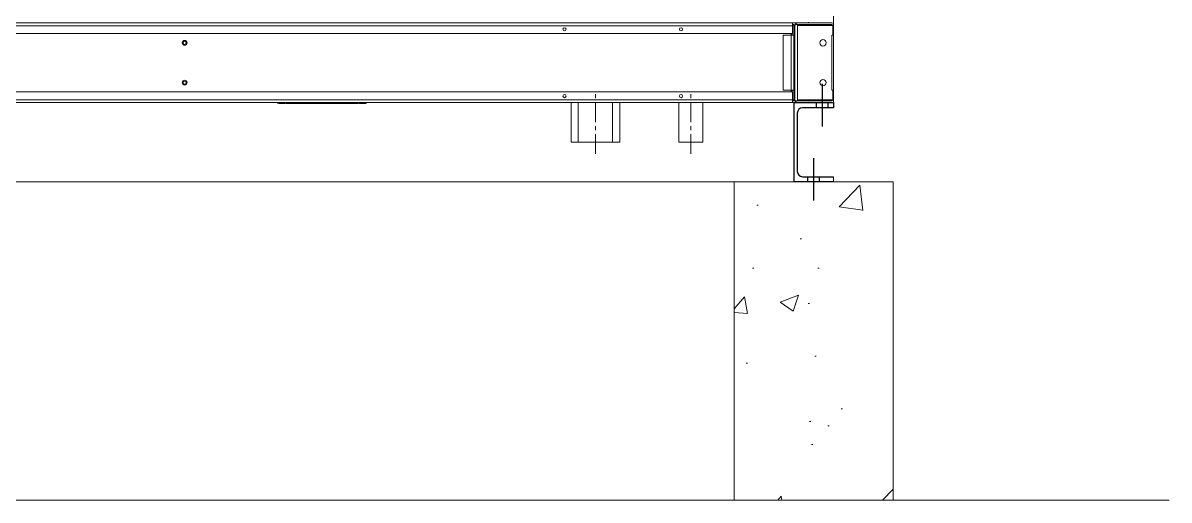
# Model space of a CAD drawing. Header units: millimetres. Extents: x -17070 to 48083, y -291348 to 45670.
# Drawn here: x 39357 to 41521, y 31707 to 32607 of the extents above; entities that cross this region are included whole.
import ezdxf

# ---------------------------------------------------------------- set-up
doc = ezdxf.new("R2010")
doc.units = ezdxf.units.MM
doc.linetypes.add('CENTER', pattern=[2, 1.25, -0.25, 0.25, -0.25])
doc.linetypes.add('CENTERX2', pattern=[4, 2.5, -0.5, 0.5, -0.5])
doc.layers.add('center', color=1, linetype='CENTER')
doc.layers.add('냉각탑_기초', color=23, linetype='Continuous')

# ---------------------------------------------------------------- blocks, each defined once
blk = doc.blocks.new('2')
at = {"color": 7, "lineweight": 20, "ltscale": 0.32425}
blk.add_line((40887.4, 33362.3), (40887.4, 32584.1), dxfattribs=at)
at = {"color": 7, "lineweight": 20, "ltscale": 0.000666667}
blk.add_line((40840.4, 32607.3), (40840.4, 32608.9), dxfattribs=at)
at = {"color": 7, "lineweight": 20}
for p, q in [((37355.2, 32607.3), (40819.5, 32607.3)), ((40809.8, 32602.1), (37365, 32602.1)), ((37365, 32587.3), (40809.8, 32587.3)), ((40809.8, 32477.3), (37365, 32477.3)), ((37365, 32462.5), (40809.8, 32462.5)), ((37365, 32457.3), (40809.8, 32457.3)), ((40483.8, 32382.3), (40391.8, 32382.3)), ((40640.3, 32382.3), (40595.3, 32382.3))]:
    blk.add_line(p, q, dxfattribs=at)
at = {"color": 7, "lineweight": 20, "ltscale": 0.001333}
for p, q in [((40807.2, 32584.1), (40807.2, 32587.3)), ((40809.2, 32587.3), (40809.2, 32584.1)), ((40807.2, 32477.3), (40807.2, 32480.5)), ((40812.4, 32480.5), (40809.2, 32480.5)), ((40809.2, 32480.5), (40809.2, 32477.3)), ((40887.4, 32480.5), (40886.2, 32480.5)), ((40886.2, 32480.5), (40886.2, 32477.3))]:
    blk.add_line(p, q, dxfattribs=at)
at = {"color": 7, "lineweight": 20, "ltscale": 0.002167}
for p, q in [((40809.8, 32607.3), (40809.8, 32602.1)), ((40807.2, 32584.1), (40812.4, 32584.1)), ((40887.4, 32584.1), (40884.2, 32584.1)), ((40807.2, 32480.5), (40812.4, 32480.5)), ((40809.8, 32457.3), (40809.8, 32462.5))]:
    blk.add_line(p, q, dxfattribs=at)
at = {"color": 7, "lineweight": 20, "ltscale": 0.001083}
for p, q in [((40812.4, 32604.1), (40809.8, 32604.1)), ((40812.4, 32602.3), (40809.8, 32602.3)), ((40812.4, 32462.3), (40809.8, 32462.3)), ((40812.4, 32460.5), (40809.8, 32460.5))]:
    blk.add_line(p, q, dxfattribs=at)
at = {"color": 7, "lineweight": 20, "ltscale": 0.006167}
for p, q in [((40809.8, 32587.3), (40809.8, 32602.1)), ((40886.2, 32602.1), (40886.2, 32587.3)), ((40807.2, 32584.1), (40792.4, 32584.1)), ((40792.4, 32480.5), (40807.2, 32480.5)), ((40809.8, 32462.5), (40809.8, 32477.3)), ((40886.2, 32477.3), (40886.2, 32462.5))]:
    blk.add_line(p, q, dxfattribs=at)
at = {"color": 7, "lineweight": 20, "ltscale": 0.00075}
for p, q in [((40812.4, 32602.3), (40812.4, 32604.1)), ((40812.4, 32602.3), (40812.4, 32604.1)), ((40812.4, 32602.3), (40812.4, 32604.1)), ((40819.6, 32602.3), (40819.6, 32604.1)), ((40819.6, 32602.3), (40819.6, 32604.1)), ((40812.4, 32462.3), (40812.4, 32460.5)), ((40812.4, 32462.3), (40812.4, 32460.5)), ((40819.6, 32462.3), (40819.6, 32460.5)), ((40819.6, 32462.3), (40819.6, 32460.5))]:
    blk.add_line(p, q, dxfattribs=at)
at = {"color": 7, "lineweight": 20, "ltscale": 0.007583}
for p, q in [((40812.4, 32584.1), (40812.4, 32602.3)), ((40886.2, 32602.3), (40886.2, 32584.1)), ((40812.4, 32462.3), (40812.4, 32480.5)), ((40886.2, 32480.5), (40886.2, 32462.3))]:
    blk.add_line(p, q, dxfattribs=at)
at = {"color": 7, "lineweight": 20, "ltscale": 0.058167}
blk.add_line((40814.4, 32602.1), (40814.4, 32462.5), dxfattribs=at)
at = {"color": 7, "lineweight": 20, "ltscale": 0.000699693}
blk.add_line((40815.3, 32605.1), (40816.7, 32604.1), dxfattribs=at)
at = {"color": 7, "lineweight": 20, "ltscale": 0.001532}
for p, q in [((40815.9, 32604.1), (40819.6, 32604.1)), ((40815.9, 32460.5), (40819.6, 32460.5))]:
    blk.add_line(p, q, dxfattribs=at)
at = {"color": 7, "lineweight": 20, "ltscale": 0.026917}
for p, q in [((40884.2, 32607.3), (40819.6, 32607.3)), ((40819.6, 32604.1), (40884.2, 32604.1)), ((40819.6, 32460.5), (40884.2, 32460.5)), ((40884.2, 32457.3), (40819.6, 32457.3))]:
    blk.add_line(p, q, dxfattribs=at)
at = {"color": 7, "lineweight": 20, "ltscale": 0.02775}
for p, q in [((40886.2, 32602.3), (40819.6, 32602.3)), ((40819.6, 32462.3), (40886.2, 32462.3))]:
    blk.add_line(p, q, dxfattribs=at)
at = {"color": 7, "lineweight": 20, "ltscale": 0.058333}
blk.add_line((40819.6, 32602.3), (40819.6, 32462.3), dxfattribs=at)
at = {"color": 7, "lineweight": 20, "ltscale": 0.00075073}
for p, q in [((40840, 32604.1), (40840, 32602.3)), ((40843.4, 32604.1), (40843.4, 32602.3)), ((40848.8, 32602.3), (40848.8, 32604.1))]:
    blk.add_line(p, q, dxfattribs=at)
at = {"color": 7, "lineweight": 20, "ltscale": 2.97138e-06}
blk.add_line((40843.4, 32603.9), (40843.4, 32603.9), dxfattribs=at)
at = {"color": 7, "lineweight": 20, "ltscale": 0.000749999}
for p, q in [((40845.4, 32602.3), (40845.4, 32604.1)), ((40884, 32602.3), (40884, 32604.1))]:
    blk.add_line(p, q, dxfattribs=at)
at = {"color": 7, "lineweight": 20, "ltscale": 0.000500181}
for p, q in [((40887.4, 32587.3), (40886.2, 32587.3)), ((40887.4, 32477.3), (40886.2, 32477.3))]:
    blk.add_line(p, q, dxfattribs=at)
at = {"color": 7, "lineweight": 20, "ltscale": 0.001334}
blk.add_line((40886.2, 32587.3), (40886.2, 32584.1), dxfattribs=at)
at = {"color": 7, "lineweight": 20, "ltscale": 0.043167}
for p, q in [((40792.4, 32584.1), (40792.4, 32480.5)), ((40807.2, 32480.5), (40807.2, 32584.1)), ((40812.4, 32480.5), (40812.4, 32584.1)), ((40884.2, 32584.1), (40884.2, 32480.5))]:
    blk.add_line(p, q, dxfattribs=at)
at = {"color": 7, "lineweight": 20, "ltscale": 0.000167165}
blk.add_line((40812.4, 32584.1), (40812, 32584.1), dxfattribs=at)
at = {"color": 7, "lineweight": 20, "ltscale": 0.000833333}
for p, q in [((40886.2, 32584.1), (40884.2, 32584.1)), ((40884.2, 32480.5), (40886.2, 32480.5)), ((39851.9, 32455.3), (39851.9, 32457.3)), ((39991.9, 32455.3), (39991.9, 32457.3))]:
    blk.add_line(p, q, dxfattribs=at)
at = {"color": 0, "lineweight": 20}
for p, q in [((40887.4, 32584.1), (40887.4, 32457.3)), ((40887.4, 32457.3), (40885.4, 32457.3))]:
    blk.add_line(p, q, dxfattribs=at)
at = {"color": 7, "lineweight": 20, "ltscale": 0.000832552}
blk.add_line((40812.4, 32479.3), (40814.4, 32479.3), dxfattribs=at)
at = {"color": 1, "linetype": 'CENTERX2', "ltscale": 50}
blk.add_line((40866.4, 32412.3), (40866.4, 32492.3), dxfattribs=at)
at = {"color": 7, "lineweight": 20, "ltscale": 0.000499507}
blk.add_line((40887.4, 32480.5), (40886.2, 32480.5), dxfattribs=at)
at = {"color": 7, "lineweight": 20, "ltscale": 0.280701}
for p, q in [((37365.6, 32457.3), (40505.2, 32457.3)), ((40539.4, 32457.3), (37629.4, 32457.3)), ((40582, 32457.3), (40546.8, 32457.3)), ((40582, 32457.3), (40546.8, 32457.3))]:
    blk.add_line(p, q, dxfattribs=at)
at = {"color": 7, "lineweight": 20, "ltscale": 2.15275e-06}
blk.add_line((39834.9, 32457.3), (39834.9, 32457.3), dxfattribs=at)
at = {"color": 7, "lineweight": 20, "ltscale": 0.000834981}
for p, q in [((39853.9, 32455.3), (39853.9, 32457.3)), ((39989.9, 32455.3), (39989.9, 32457.3))]:
    blk.add_line(p, q, dxfattribs=at)
at = {"color": 7, "lineweight": 20, "ltscale": 7.17165e-06}
blk.add_line((39942.3, 32457.3), (39942.2, 32457.3), dxfattribs=at)
at = {"color": 7, "lineweight": 20, "ltscale": 7.33296e-06}
blk.add_line((39953.1, 32457.3), (39953.1, 32457.3), dxfattribs=at)
at = {"lineweight": 5}
for p, q in [((40391.8, 32382.3), (40391.8, 32457.3)), ((40405.3, 32382.3), (40405.3, 32457.3)), ((40470.3, 32382.3), (40470.3, 32457.3)), ((40483.8, 32382.3), (40483.8, 32457.3)), ((40595.3, 32382.3), (40595.3, 32457.3)), ((40640.3, 32382.3), (40640.3, 32457.3)), ((37362.4, 32307.3), (40812.4, 32307.3))]:
    blk.add_line(p, q, dxfattribs=at)
at = {"lineweight": 20}
blk.add_line((40510.4, 32457.3), (40585.4, 32457.3), dxfattribs=at)
at = {"color": 7, "lineweight": 20, "ltscale": 0.004083}
blk.add_line((40809.8, 32457.3), (40819.6, 32457.3), dxfattribs=at)
at = {"color": 7, "lineweight": 20, "ltscale": 0.000967077}
blk.add_line((40812.4, 32460.7), (40814.7, 32460.7), dxfattribs=at)
at = {"color": 7, "lineweight": 25, "ltscale": 0.125}
for p, q in [((40812.4, 32457.3), (40887.4, 32457.3)), ((40887.4, 32307.3), (40812.4, 32307.3))]:
    blk.add_line(p, q, dxfattribs=at)
at = {"ltscale": 25}
blk.add_line((40812.4, 32457.3), (40812.4, 32307.3), dxfattribs=at)
at = {"color": 7, "lineweight": 20, "ltscale": 0.000699695}
blk.add_line((40815.3, 32459.6), (40816.7, 32460.5), dxfattribs=at)
at = {"color": 7, "lineweight": 20, "ltscale": 0.027746}
blk.add_line((40886.1, 32462.3), (40819.6, 32462.3), dxfattribs=at)
at = {"color": 7, "lineweight": 20, "ltscale": 0.009208}
blk.add_line((40819.6, 32460.7), (40841.7, 32460.7), dxfattribs=at)
at = {"color": 7, "lineweight": 20, "ltscale": 0.000666668}
blk.add_line((40841.7, 32462.3), (40841.7, 32460.7), dxfattribs=at)
at = {"color": 7, "lineweight": 20, "ltscale": 8.33333e-05}
blk.add_line((40841.7, 32460.5), (40841.7, 32460.7), dxfattribs=at)
at = {"color": 7, "lineweight": 20, "ltscale": 0.000750001}
for p, q in [((40843.4, 32460.5), (40843.4, 32462.3)), ((40884, 32460.5), (40884, 32462.3))]:
    blk.add_line(p, q, dxfattribs=at)
at = {"color": 7, "lineweight": 20, "ltscale": 0.0006674}
blk.add_line((40845.4, 32460.7), (40845.4, 32462.3), dxfattribs=at)
at = {"color": 7, "lineweight": 20, "ltscale": 0.00074927}
blk.add_line((40848.8, 32460.5), (40848.8, 32462.3), dxfattribs=at)
for p, q in [((40855.4, 32447.3), (40855.4, 32457.3)), ((40877.4, 32447.3), (40877.4, 32457.3)), ((40838.9, 32307.3), (40838.9, 32317.3)), ((40860.9, 32307.3), (40860.9, 32317.3))]:
    blk.add_line(p, q)
at = {"color": 7, "lineweight": 20, "ltscale": 0.000500136}
blk.add_line((40885.4, 32457.3), (40884.2, 32457.3), dxfattribs=at)
at = {"color": 7, "lineweight": 20, "ltscale": 5.85132e-05}
blk.add_line((40885.4, 32457.5), (40885.4, 32457.3), dxfattribs=at)
at = {"color": 7, "lineweight": 25, "ltscale": 0.008333}
blk.add_line((40887.4, 32457.3), (40887.4, 32447.3), dxfattribs=at)
at = {"color": 7, "lineweight": 20, "ltscale": 0.004833}
for p, q in [((39851.9, 32455.3), (39840.3, 32455.3)), ((39991.9, 32455.3), (40003.5, 32455.3))]:
    blk.add_line(p, q, dxfattribs=at)
at = {"color": 7, "lineweight": 20, "ltscale": 0.056667}
blk.add_line((39853.9, 32455.3), (39989.9, 32455.3), dxfattribs=at)
at = {"color": 7, "lineweight": 25, "ltscale": 0.091667}
blk.add_line((40818.9, 32437.3), (40818.9, 32327.3), dxfattribs=at)
at = {"color": 7, "lineweight": 25, "ltscale": 0.05125}
for p, q in [((40887.4, 32447.3), (40828.9, 32447.3)), ((40828.9, 32317.3), (40887.4, 32317.3))]:
    blk.add_line(p, q, dxfattribs=at)
at = {"color": 7, "lineweight": 15, "ltscale": 0.0625}
blk.add_line((40887.4, 32317.3), (40887.4, 32307.3), dxfattribs=at)
at = {"color": 7, "lineweight": 20}
for centre, radius in [((40379.4, 32595.3), 3), ((40599.4, 32595.3), 3), ((39662.4, 32569.8), 4.5), ((39662.4, 32569.8), 3), ((40867.4, 32569.8), 6), ((40867.4, 32494.8), 6), ((39662.4, 32494.8), 4.5), ((39662.4, 32494.8), 3), ((40379.4, 32469.3), 3), ((40599.4, 32469.3), 3)]:
    blk.add_circle(centre, radius, dxfattribs=at)
for centre, radius, start, end in [((40818.4, 32601.3), 4.5, 144.9639, 207.2553), ((40819.6, 32602.1), 5.2, 90, 180), ((40818.4, 32601.3), 4.5, 12.8396, 38.5076), ((40818.4, 32601.3), 10, 5.7392, 16.2602), ((40884.2, 32602.1), 5.2, 52.0141, 90), ((40884.2, 32602.1), 2, 5.7392, 90), ((39630.1, 32462.5), 5.2, 269.7408, 270), ((39694.7, 32462.5), 5.2, 270, 270.2592), ((39840.3, 32458.7), 3.4, 204.2426, 270), ((39840.3, 32458.7), 1.4, 267.8184, 270), ((40003.5, 32458.7), 3.4, 270, 335.7574), ((40003.5, 32458.7), 1.4, 270, 272.1991), ((40819.6, 32462.5), 5.2, 180, 270), ((40847.4, 32460.7), 2.04, 180.007, 185.628), ((40848.8, 32460.7), 3.4, 180, 183.3723), ((40848.8, 32460.7), 3.4, 269.0859, 270), ((40884.2, 32462.5), 2, 270, 354.2609)]:
    blk.add_arc(centre, radius, start, end, dxfattribs=at)
at = {"color": 7, "lineweight": 25}
for centre, start, end in [((40828.9, 32437.3), 90, 180), ((40828.9, 32327.3), 180, 270)]:
    blk.add_arc(centre, 10, start, end, dxfattribs=at)
at = {"color": 7, "lineweight": 20}
for points in [[(40815.9, 32604.1), (40815.4, 32603.8), (40815, 32603.4), (40814.6, 32603.1), (40814.4, 32602.7), (40814.4, 32602.2), (40814.4, 32602.2), (40814.4, 32602.2), (40814.4, 32602.1)], [(40815.9, 32460.5), (40815.4, 32460.9), (40815, 32461.2), (40814.6, 32461.6), (40814.4, 32462), (40814.4, 32462.4), (40814.4, 32462.5), (40814.4, 32462.5), (40814.4, 32462.5)]]:
    blk.add_open_spline(points, degree=5, knots=[0, 0, 0, 0, 0, 0, 6.96855, 6.96855, 6.96855, 7.688136, 7.688136, 7.688136, 7.688136, 7.688136, 7.688136], dxfattribs=at)
at = {"layer": 'center', "lineweight": 20, "ltscale": 30}
for p, q in [((40437.8, 32360.2), (40437.8, 32473.6)), ((40617.8, 32360.2), (40617.8, 32473.6))]:
    blk.add_line(p, q, dxfattribs=at)

msp = doc.modelspace()

# ---------------------------------------------------------------- hatches: boundary and pattern name
at = {"layer": '냉각탑_기초', "lineweight": 20, "ltscale": 30}
h = msp.add_hatch(dxfattribs=at)
h.set_pattern_fill('AR-CONC', color=256, scale=50, style=0)
h.set_pattern_definition([(50, (23941.34, 15766), (358.63, -31.376), [37.5, -412.5]), (355, (23941.34, 15766), (-69.3757, 376.096), [30, -330]), (100.4514, (23971.22, 15763.4), (289.2547, 344.72), [31.87, -350.571]), (46.1842, (23941.34, 15866), (533.6205, -82.7595), [56.25, -618.75]), (96.6356, (23985.8, 15859.1), (467.331, 487.059), [47.805, -525.856]), (351.1842, (23941.34, 15866), (467.331, 487.059), [45, -495]), (21, (23991.34, 15841), (298.4535, -201.3094), [37.5, -412.5]), (326, (23991.34, 15841), (121.6577, 362.575), [30, -330]), (71.4514, (24016.2, 15824.24), (420.1113, 161.265), [31.87, -350.571]), (37.5, (23941.34, 15766.01), (6.0799, 166.4469), [0, -326, 0, -335, 0, -331.25]), (7.5, (23941.34, 15766.01), (131.5348, 197.2059), [0, -191, 0, -318.5, 0, -126.25]), (327.5, (23829.84, 15766.01), (266.9112, -11.2774), [0, -125, 0, -390, 0, -517.5]), (317.5, (23779.84, 15766.01), (291.593, 50.0525), [0, -162.5, 0, -259, 0, -367.5])])
h.paths.add_polyline_path([(40699.9, 32307.3), (40999.9, 32307.3), (40999.9, 31707.3), (40699.9, 31707.3)])

# ---------------------------------------------------------------- linework, layer by layer
at = {"color": 1, "linetype": 'CENTERX2', "ltscale": 50}
msp.add_line((40849.9, 32272.3), (40849.9, 32352.3), dxfattribs=at)
at = {"layer": '냉각탑_기초', "lineweight": 20, "ltscale": 30}
msp.add_line((36762.8, 31707.3), (41520.8, 31707.3), dxfattribs=at)
msp.add_lwpolyline([(40999.9, 31707.3), (40999.9, 32307.3), (40699.9, 32307.3), (40699.9, 31707.3)], dxfattribs=at)

# ---------------------------------------------------------------- block references
msp.add_blockref('2', (0, 0))

doc.saveas('drawing.dxf')
